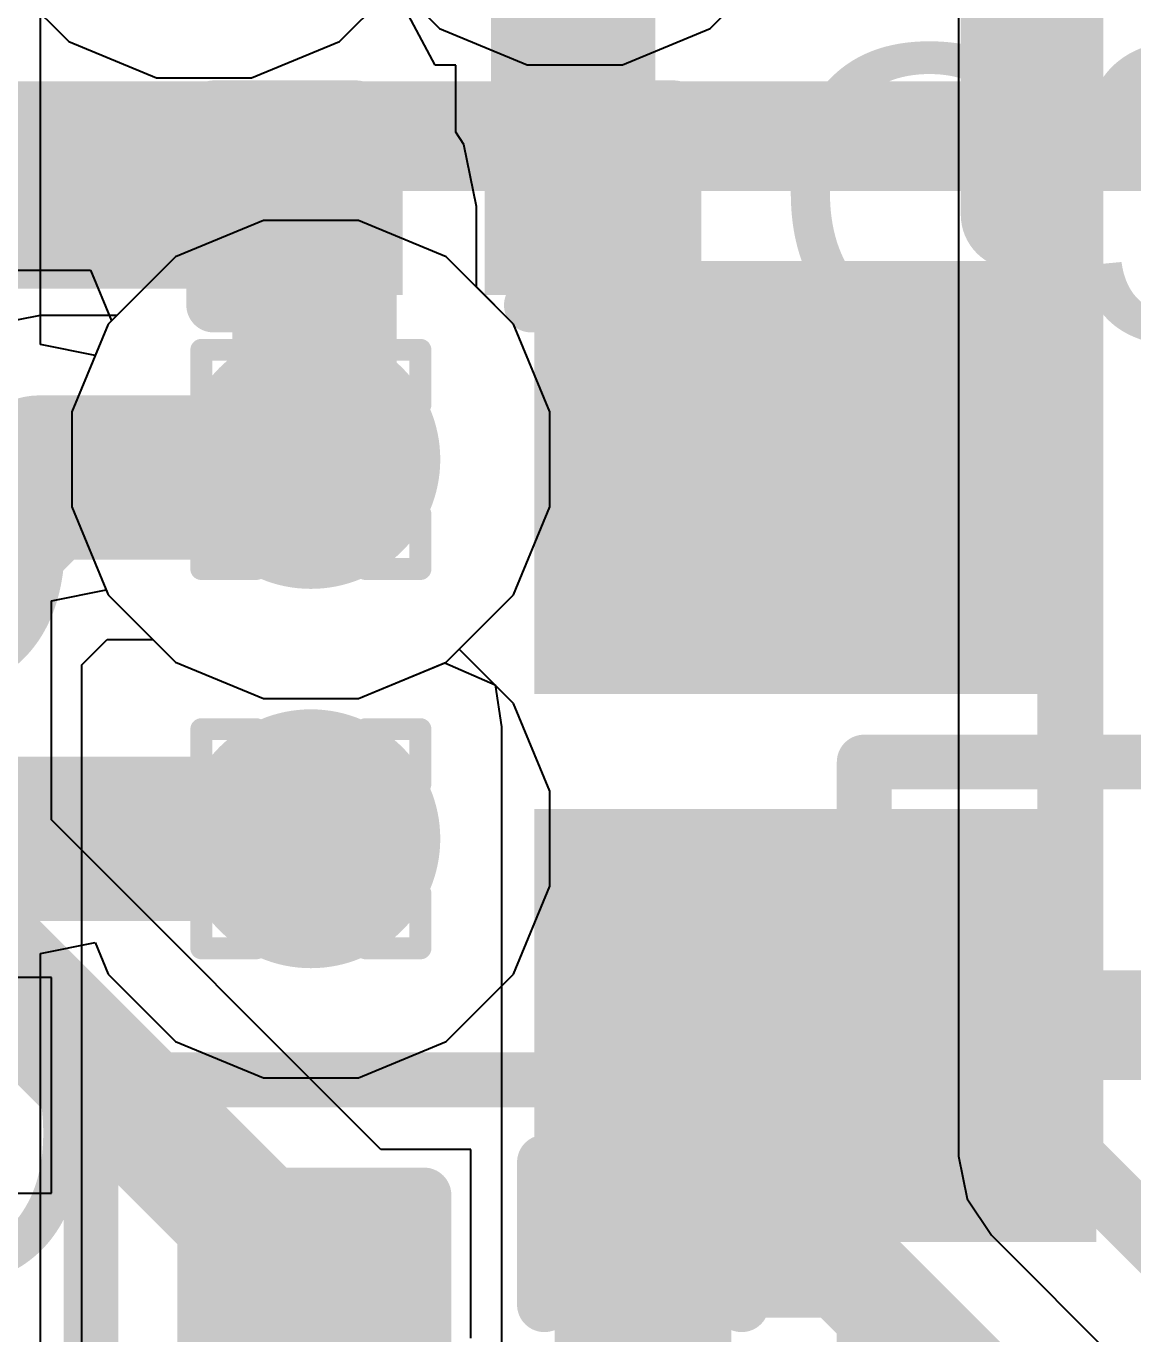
# Model space of a CAD drawing. Header units: inches. Extents: x -6 to 328, y -6 to 90.
# Drawn here: x 27.489 to 30.055, y 23.074 to 26.105 of the extents above; entities that cross this region are included whole.
import ezdxf

# ---------------------------------------------------------------- set-up
doc = ezdxf.new("R2010")
doc.units = ezdxf.units.IN
for name, color, linetype in [('Bottom Layer', 5, 'Continuous'), ('Bottom Overlay', 54, 'Continuous'), ('Bottom Paste', 16, 'Continuous'), ('Bottom Solder', 6, 'Continuous'), ('Designators', 56, 'Continuous'), ('Drill Drawing', 1, 'Continuous'), ('GND', 76, 'Continuous'), ('PWR', 16, 'Continuous'), ('Top Layer', 1, 'Continuous'), ('Top Overlay', 2, 'Continuous'), ('Top Paste', 8, 'Continuous'), ('Top Solder', 216, 'Continuous'), ('Via Holes', 16, 'Continuous')]:
    doc.layers.add(name, color=color, linetype=linetype)
doc.styles.add('Arial', font='', dxfattribs={"height": 0.2})
doc.styles.get('Arial').set_extended_font_data('Arial')

# ---------------------------------------------------------------- blocks, each defined once
blk = doc.blocks.new('R___0201_15')
at = {"layer": 'Top Layer'}
for points in [[(-0.41, 0.185), (-0.14, 0.185), (-0.14, -0.185), (-0.41, -0.185)], [(0.14, 0.185), (0.41, 0.185), (0.41, -0.185), (0.14, -0.185)]]:
    blk.add_hatch(color=1, dxfattribs=at).paths.add_polyline_path(points)
at = {"layer": 'Top Paste'}
for points in [[(-0.41, 0.185), (-0.14, 0.185), (-0.14, -0.185), (-0.41, -0.185)], [(0.14, 0.185), (0.41, 0.185), (0.41, -0.185), (0.14, -0.185)]]:
    blk.add_hatch(color=8, dxfattribs=at).paths.add_polyline_path(points)
at = {"layer": 'Top Solder'}
for points in [[(-0.465, 0.24), (-0.085, 0.24), (-0.085, -0.24), (-0.465, -0.24)], [(0.085, 0.24), (0.465, 0.24), (0.465, -0.24), (0.085, -0.24)]]:
    blk.add_hatch(color=216, dxfattribs=at).paths.add_polyline_path(points)
at = {"layer": 'Top Overlay'}
for points in [[(0.4826, 0.254, 0.127, 0.127, 0), (-0.4826, 0.254, 0.127, 0.127, 0)], [(-0.4826, -0.254, 0.127, 0.127, 0), (-0.4826, 0.254, 0.127, 0.127, 0)], [(0.4826, -0.254, 0.127, 0.127, 0), (0.4826, 0.254, 0.127, 0.127, 0)], [(0.4826, -0.254, 0.127, 0.127, 0), (-0.4826, -0.254, 0.127, 0.127, 0)]]:
    blk.add_lwpolyline(points, format="xyseb", dxfattribs=at)
for points in [[(-0.5143, 0.254, 0.0635, 0.0635, 1), (-0.4508, 0.254, 0.0635, 0.0635, 1)], [(-0.5143, 0.254, 0.0635, 0.0635, 1), (-0.4508, 0.254, 0.0635, 0.0635, 1)], [(0.4508, 0.254, 0.0635, 0.0635, 1), (0.5143, 0.254, 0.0635, 0.0635, 1)], [(0.4508, 0.254, 0.0635, 0.0635, 1), (0.5143, 0.254, 0.0635, 0.0635, 1)], [(-0.5143, -0.254, 0.0635, 0.0635, 1), (-0.4508, -0.254, 0.0635, 0.0635, 1)], [(-0.5143, -0.254, 0.0635, 0.0635, 1), (-0.4508, -0.254, 0.0635, 0.0635, 1)], [(0.4508, -0.254, 0.0635, 0.0635, 1), (0.5143, -0.254, 0.0635, 0.0635, 1)], [(0.4508, -0.254, 0.0635, 0.0635, 1), (0.5143, -0.254, 0.0635, 0.0635, 1)]]:
    blk.add_lwpolyline(points, format="xyseb", close=True, dxfattribs=at)
blk = doc.blocks.new('M55_7013242R_B_49')
at = {"layer": 'Bottom Layer'}
for points in [[(-9.925, -2.2), (-9.125, -2.2), (-9.125, -3.3), (-9.925, -3.3)], [(-8.655, -2.2), (-7.855, -2.2), (-7.855, -3.3), (-8.655, -3.3)]]:
    blk.add_hatch(color=5, dxfattribs=at).paths.add_polyline_path(points)
at = {"layer": 'Bottom Paste'}
for points in [[(-9.925, -2.2), (-9.125, -2.2), (-9.125, -3.3), (-9.925, -3.3)], [(-8.655, -2.2), (-7.855, -2.2), (-7.855, -3.3), (-8.655, -3.3)]]:
    blk.add_hatch(color=16, dxfattribs=at).paths.add_polyline_path(points)
at = {"layer": 'Bottom Solder'}
for points in [[(-10.0266, -2.0984), (-9.0234, -2.0984), (-9.0234, -3.4016), (-10.0266, -3.4016)], [(-8.7566, -2.0984), (-7.7534, -2.0984), (-7.7534, -3.4016), (-8.7566, -3.4016)]]:
    blk.add_hatch(color=6, dxfattribs=at).paths.add_polyline_path(points)
at = {"layer": 'Bottom Overlay'}
blk.add_lwpolyline([(-10.1346, -2.286, 0.254, 0.254, 0), (-11.2014, -2.286, 0.254, 0.254, 0)], format="xyseb", dxfattribs=at)
blk.add_lwpolyline([(-10.1981, -2.286, 0.127, 0.127, 1), (-10.0711, -2.286, 0.127, 0.127, 1)], format="xyseb", close=True, dxfattribs=at)
blk = doc.blocks.new('CAP_0201_61')
at = {"layer": 'Top Layer'}
for points in [[(-0.45, 0.15), (-0.15, 0.15), (-0.15, -0.15), (-0.45, -0.15)], [(0.15, 0.15), (0.45, 0.15), (0.45, -0.15), (0.15, -0.15)]]:
    blk.add_hatch(color=1, dxfattribs=at).paths.add_polyline_path(points)
at = {"layer": 'Top Paste'}
for points in [[(-0.45, 0.15), (-0.15, 0.15), (-0.15, -0.15), (-0.45, -0.15)], [(0.15, 0.15), (0.45, 0.15), (0.45, -0.15), (0.15, -0.15)]]:
    blk.add_hatch(color=8, dxfattribs=at).paths.add_polyline_path(points)
at = {"layer": 'Top Solder'}
for points in [[(-0.505, 0.205), (-0.095, 0.205), (-0.095, -0.205), (-0.505, -0.205)], [(0.095, 0.205), (0.505, 0.205), (0.505, -0.205), (0.095, -0.205)]]:
    blk.add_hatch(color=216, dxfattribs=at).paths.add_polyline_path(points)
at = {"layer": 'Top Overlay'}
for points in [[(-0.5334, -0.2286, 0.127, 0.127, 0), (-0.5334, 0.2286, 0.127, 0.127, 0)], [(-0.5334, 0.2286, 0.127, 0.127, 0), (-0.2032, 0.2286, 0.127, 0.127, 0)], [(0.2032, 0.2286, 0.127, 0.127, 0), (0.5334, 0.2286, 0.127, 0.127, 0)], [(0.5334, -0.2286, 0.127, 0.127, 0), (0.5334, 0.2286, 0.127, 0.127, 0)], [(-0.5334, -0.2286, 0.127, 0.127, 0), (-0.2032, -0.2286, 0.127, 0.127, 0)], [(0.2032, -0.2286, 0.127, 0.127, 0), (0.5334, -0.2286, 0.127, 0.127, 0)]]:
    blk.add_lwpolyline(points, format="xyseb", dxfattribs=at)
for points in [[(-0.5651, 0.2286, 0.0635, 0.0635, 1), (-0.5016, 0.2286, 0.0635, 0.0635, 1)], [(-0.5651, 0.2286, 0.0635, 0.0635, 1), (-0.5016, 0.2286, 0.0635, 0.0635, 1)], [(-0.2349, 0.2286, 0.0635, 0.0635, 1), (-0.1714, 0.2286, 0.0635, 0.0635, 1)], [(0.1714, 0.2286, 0.0635, 0.0635, 1), (0.2349, 0.2286, 0.0635, 0.0635, 1)], [(0.5016, 0.2286, 0.0635, 0.0635, 1), (0.5651, 0.2286, 0.0635, 0.0635, 1)], [(0.5016, 0.2286, 0.0635, 0.0635, 1), (0.5651, 0.2286, 0.0635, 0.0635, 1)], [(-0.5651, -0.2286, 0.0635, 0.0635, 1), (-0.5016, -0.2286, 0.0635, 0.0635, 1)], [(-0.5651, -0.2286, 0.0635, 0.0635, 1), (-0.5016, -0.2286, 0.0635, 0.0635, 1)], [(-0.2349, -0.2286, 0.0635, 0.0635, 1), (-0.1714, -0.2286, 0.0635, 0.0635, 1)], [(0.1714, -0.2286, 0.0635, 0.0635, 1), (0.2349, -0.2286, 0.0635, 0.0635, 1)], [(0.5016, -0.2286, 0.0635, 0.0635, 1), (0.5651, -0.2286, 0.0635, 0.0635, 1)], [(0.5016, -0.2286, 0.0635, 0.0635, 1), (0.5651, -0.2286, 0.0635, 0.0635, 1)]]:
    blk.add_lwpolyline(points, format="xyseb", close=True, dxfattribs=at)
blk = doc.blocks.new('CAP_0201_64')
at = {"layer": 'Top Layer'}
for points in [[(-0.45, 0.15), (-0.15, 0.15), (-0.15, -0.15), (-0.45, -0.15)], [(0.15, 0.15), (0.45, 0.15), (0.45, -0.15), (0.15, -0.15)]]:
    blk.add_hatch(color=1, dxfattribs=at).paths.add_polyline_path(points)
at = {"layer": 'Top Paste'}
for points in [[(-0.45, 0.15), (-0.15, 0.15), (-0.15, -0.15), (-0.45, -0.15)], [(0.15, 0.15), (0.45, 0.15), (0.45, -0.15), (0.15, -0.15)]]:
    blk.add_hatch(color=8, dxfattribs=at).paths.add_polyline_path(points)
at = {"layer": 'Top Solder'}
for points in [[(-0.505, 0.205), (-0.095, 0.205), (-0.095, -0.205), (-0.505, -0.205)], [(0.095, 0.205), (0.505, 0.205), (0.505, -0.205), (0.095, -0.205)]]:
    blk.add_hatch(color=216, dxfattribs=at).paths.add_polyline_path(points)
at = {"layer": 'Top Overlay'}
for points in [[(-0.5334, 0.2286, 0.127, 0.127, 0), (-0.5334, -0.2286, 0.127, 0.127, 0)], [(-0.5334, 0.2286, 0.127, 0.127, 0), (-0.2032, 0.2286, 0.127, 0.127, 0)], [(0.2032, 0.2286, 0.127, 0.127, 0), (0.5334, 0.2286, 0.127, 0.127, 0)], [(0.5334, 0.2286, 0.127, 0.127, 0), (0.5334, -0.2286, 0.127, 0.127, 0)], [(-0.5334, -0.2286, 0.127, 0.127, 0), (-0.2032, -0.2286, 0.127, 0.127, 0)], [(0.2032, -0.2286, 0.127, 0.127, 0), (0.5334, -0.2286, 0.127, 0.127, 0)]]:
    blk.add_lwpolyline(points, format="xyseb", dxfattribs=at)
for points in [[(-0.5651, 0.2286, 0.0635, 0.0635, 1), (-0.5016, 0.2286, 0.0635, 0.0635, 1)], [(-0.5651, 0.2286, 0.0635, 0.0635, 1), (-0.5016, 0.2286, 0.0635, 0.0635, 1)], [(-0.2349, 0.2286, 0.0635, 0.0635, 1), (-0.1714, 0.2286, 0.0635, 0.0635, 1)], [(0.1714, 0.2286, 0.0635, 0.0635, 1), (0.2349, 0.2286, 0.0635, 0.0635, 1)], [(0.5016, 0.2286, 0.0635, 0.0635, 1), (0.5651, 0.2286, 0.0635, 0.0635, 1)], [(0.5016, 0.2286, 0.0635, 0.0635, 1), (0.5651, 0.2286, 0.0635, 0.0635, 1)], [(-0.5651, -0.2286, 0.0635, 0.0635, 1), (-0.5016, -0.2286, 0.0635, 0.0635, 1)], [(-0.5651, -0.2286, 0.0635, 0.0635, 1), (-0.5016, -0.2286, 0.0635, 0.0635, 1)], [(-0.2349, -0.2286, 0.0635, 0.0635, 1), (-0.1714, -0.2286, 0.0635, 0.0635, 1)], [(0.1714, -0.2286, 0.0635, 0.0635, 1), (0.2349, -0.2286, 0.0635, 0.0635, 1)], [(0.5016, -0.2286, 0.0635, 0.0635, 1), (0.5651, -0.2286, 0.0635, 0.0635, 1)], [(0.5016, -0.2286, 0.0635, 0.0635, 1), (0.5651, -0.2286, 0.0635, 0.0635, 1)]]:
    blk.add_lwpolyline(points, format="xyseb", close=True, dxfattribs=at)

msp = doc.modelspace()

# ---------------------------------------------------------------- hatches: boundary and pattern name
at = {"layer": 'Bottom Layer'}
h = msp.add_hatch(color=5, dxfattribs=at)
edge = h.paths.add_edge_path()
edge.add_arc((28.1493, 25.1004), 0.3, 0, 360)
h = msp.add_hatch(color=5, dxfattribs=at)
edge = h.paths.add_edge_path()
edge.add_arc((28.1493, 24.2212), 0.3, 0, 360)
at = {"layer": 'GND'}
h = msp.add_hatch(color=76, dxfattribs=at)
edge = h.paths.add_edge_path()
edge.add_arc((28.1493, 25.1004), 0.3, 0, 360)
h = msp.add_hatch(color=76, dxfattribs=at)
edge = h.paths.add_edge_path()
edge.add_arc((28.1493, 24.2212), 0.3, 0, 360)
at = {"layer": 'PWR'}
h = msp.add_hatch(color=16, dxfattribs=at)
edge = h.paths.add_edge_path()
edge.add_arc((28.1493, 25.1004), 0.3, 0, 360)
h = msp.add_hatch(color=16, dxfattribs=at)
edge = h.paths.add_edge_path()
edge.add_arc((28.1493, 24.2212), 0.3, 0, 360)
at = {"layer": 'Top Layer'}
h = msp.add_hatch(color=1, dxfattribs=at)
edge = h.paths.add_edge_path()
edge.add_arc((28.1493, 25.1004), 0.3, 0, 360)
h = msp.add_hatch(color=1, dxfattribs=at)
edge = h.paths.add_edge_path()
edge.add_arc((28.1493, 24.2212), 0.3, 0, 360)
at = {"layer": 'Via Holes'}
h = msp.add_hatch(color=7, dxfattribs=at)
edge = h.paths.add_edge_path()
edge.add_arc((28.1493, 25.1004), 0.15, 0, 360)
h = msp.add_hatch(color=7, dxfattribs=at)
edge = h.paths.add_edge_path()
edge.add_arc((28.1493, 24.2212), 0.15, 0, 360)

# ---------------------------------------------------------------- linework, layer by layer
at = {"layer": 'Bottom Layer'}
for p, q in [((27.2841, 25.539), (27.6385, 25.539)), ((27.6385, 25.539), (27.6871, 25.4217)), ((27.6796, 25.4142), (27.5953, 25.2106)), ((27.6871, 25.4217), (27.6796, 25.4142)), ((27.5953, 25.2106), (27.5953, 24.9902)), ((27.5953, 24.9902), (27.6796, 24.7866)), ((27.6796, 24.7866), (27.8355, 24.6307)), ((27.8355, 24.6307), (28.0391, 24.5464)), ((28.2595, 24.5464), (28.4596, 24.6293)), ((28.4596, 24.6293), (28.5766, 24.5783)), ((28.5766, 24.5783), (28.5912, 24.4807)), ((28.0391, 24.5464), (28.2595, 24.5464)), ((28.5912, 24.4807), (28.5912, 24.3663)), ((28.5912, 24.3663), (28.5912, 24.3663)), ((28.5912, 24.3663), (28.5912, 23.2107)), ((28.5912, 23.2107), (28.5912, 23.2107)), ((28.5912, 23.2107), (28.5912, 23.0963)), ((28.5912, 23.0963), (28.5912, 23.0963)), ((28.5912, 23.0963), (28.5912, 21.9407))]:
    msp.add_line(p, q, dxfattribs=at)
for points in [[(27.2841, 25.8498, 0.254, 0.254, 0), (31.6482, 25.8498, 0.254, 0.254, 0)], [(26.6391, 24.2212, 0.381, 0.381, 0), (28.1493, 24.2212, 0.381, 0.381, 0)], [(29.319, 23.7885, 0.254, 0.254, 0), (29.3199, 23.7894, 0.254, 0.254, 0)], [(29.3199, 23.7894, 0.254, 0.254, 0), (31.053, 23.7894, 0.254, 0.254, 0)]]:
    msp.add_lwpolyline(points, format="xyseb", dxfattribs=at)
for points in [[(28.054, 24.2212, 0.1905, 0.1905, 1), (28.2445, 24.2212, 0.1905, 0.1905, 1)], [(29.2555, 23.7885, 0.127, 0.127, 1), (29.3825, 23.7885, 0.127, 0.127, 1)], [(29.2564, 23.7894, 0.127, 0.127, 1), (29.3834, 23.7894, 0.127, 0.127, 1)], [(29.2564, 23.7894, 0.127, 0.127, 1), (29.3834, 23.7894, 0.127, 0.127, 1)]]:
    msp.add_lwpolyline(points, format="xyseb", close=True, dxfattribs=at)
at = {"layer": 'Drill Drawing'}
for points in [[(27.8953, 25.2274, 0.0508, 0.0508, 0), (27.8953, 25.3544, 0.0508, 0.0508, 0)], [(27.8953, 25.3544, 0.0508, 0.0508, 0), (28.0223, 25.3544, 0.0508, 0.0508, 0)], [(28.0223, 25.3544, 0.0508, 0.0508, 0), (28.1493, 25.2274, 0.0508, 0.0508, 0)], [(28.1493, 25.2274, 0.0508, 0.0508, 0), (28.2763, 25.3544, 0.0508, 0.0508, 0)], [(28.2763, 25.3544, 0.0508, 0.0508, 0), (28.4033, 25.3544, 0.0508, 0.0508, 0)], [(28.4033, 25.2274, 0.0508, 0.0508, 0), (28.4033, 25.3544, 0.0508, 0.0508, 0)], [(27.8953, 25.2274, 0.0508, 0.0508, 0), (28.0223, 25.1004, 0.0508, 0.0508, 0)], [(28.2763, 25.1004, 0.0508, 0.0508, 0), (28.4033, 25.2274, 0.0508, 0.0508, 0)], [(27.8953, 24.9734, 0.0508, 0.0508, 0), (28.0223, 25.1004, 0.0508, 0.0508, 0)], [(28.2763, 25.1004, 0.0508, 0.0508, 0), (28.4033, 24.9734, 0.0508, 0.0508, 0)], [(27.8953, 24.8464, 0.0508, 0.0508, 0), (27.8953, 24.9734, 0.0508, 0.0508, 0)], [(28.0223, 24.8464, 0.0508, 0.0508, 0), (28.1493, 24.9734, 0.0508, 0.0508, 0)], [(28.1493, 24.9734, 0.0508, 0.0508, 0), (28.2763, 24.8464, 0.0508, 0.0508, 0)], [(28.4033, 24.8464, 0.0508, 0.0508, 0), (28.4033, 24.9734, 0.0508, 0.0508, 0)], [(27.8953, 24.8464, 0.0508, 0.0508, 0), (28.0223, 24.8464, 0.0508, 0.0508, 0)], [(28.2763, 24.8464, 0.0508, 0.0508, 0), (28.4033, 24.8464, 0.0508, 0.0508, 0)], [(27.8953, 24.3482, 0.0508, 0.0508, 0), (27.8953, 24.4752, 0.0508, 0.0508, 0)], [(27.8953, 24.4752, 0.0508, 0.0508, 0), (28.0223, 24.4752, 0.0508, 0.0508, 0)], [(28.0223, 24.4752, 0.0508, 0.0508, 0), (28.1493, 24.3482, 0.0508, 0.0508, 0)], [(28.1493, 24.3482, 0.0508, 0.0508, 0), (28.2763, 24.4752, 0.0508, 0.0508, 0)], [(28.2763, 24.4752, 0.0508, 0.0508, 0), (28.4033, 24.4752, 0.0508, 0.0508, 0)], [(28.4033, 24.3482, 0.0508, 0.0508, 0), (28.4033, 24.4752, 0.0508, 0.0508, 0)], [(27.8953, 24.3482, 0.0508, 0.0508, 0), (28.0223, 24.2212, 0.0508, 0.0508, 0)], [(28.2763, 24.2212, 0.0508, 0.0508, 0), (28.4033, 24.3482, 0.0508, 0.0508, 0)], [(27.8953, 24.0942, 0.0508, 0.0508, 0), (28.0223, 24.2212, 0.0508, 0.0508, 0)], [(28.2763, 24.2212, 0.0508, 0.0508, 0), (28.4033, 24.0942, 0.0508, 0.0508, 0)], [(27.8953, 23.9672, 0.0508, 0.0508, 0), (27.8953, 24.0942, 0.0508, 0.0508, 0)], [(28.0223, 23.9672, 0.0508, 0.0508, 0), (28.1493, 24.0942, 0.0508, 0.0508, 0)], [(28.1493, 24.0942, 0.0508, 0.0508, 0), (28.2763, 23.9672, 0.0508, 0.0508, 0)], [(28.4033, 23.9672, 0.0508, 0.0508, 0), (28.4033, 24.0942, 0.0508, 0.0508, 0)], [(27.8953, 23.9672, 0.0508, 0.0508, 0), (28.0223, 23.9672, 0.0508, 0.0508, 0)], [(28.2763, 23.9672, 0.0508, 0.0508, 0), (28.4033, 23.9672, 0.0508, 0.0508, 0)]]:
    msp.add_lwpolyline(points, format="xyseb", dxfattribs=at)
for points in [[(27.8826, 25.3544, 0.0254, 0.0254, 1), (27.908, 25.3544, 0.0254, 0.0254, 1)], [(27.8826, 25.3544, 0.0254, 0.0254, 1), (27.908, 25.3544, 0.0254, 0.0254, 1)], [(28.0096, 25.3544, 0.0254, 0.0254, 1), (28.035, 25.3544, 0.0254, 0.0254, 1)], [(28.0096, 25.3544, 0.0254, 0.0254, 1), (28.035, 25.3544, 0.0254, 0.0254, 1)], [(28.2636, 25.3544, 0.0254, 0.0254, 1), (28.289, 25.3544, 0.0254, 0.0254, 1)], [(28.2636, 25.3544, 0.0254, 0.0254, 1), (28.289, 25.3544, 0.0254, 0.0254, 1)], [(28.3906, 25.3544, 0.0254, 0.0254, 1), (28.416, 25.3544, 0.0254, 0.0254, 1)], [(28.3906, 25.3544, 0.0254, 0.0254, 1), (28.416, 25.3544, 0.0254, 0.0254, 1)], [(27.8826, 25.2274, 0.0254, 0.0254, 1), (27.908, 25.2274, 0.0254, 0.0254, 1)], [(27.8826, 25.2274, 0.0254, 0.0254, 1), (27.908, 25.2274, 0.0254, 0.0254, 1)], [(28.1366, 25.2274, 0.0254, 0.0254, 1), (28.162, 25.2274, 0.0254, 0.0254, 1)], [(28.1366, 25.2274, 0.0254, 0.0254, 1), (28.162, 25.2274, 0.0254, 0.0254, 1)], [(28.3906, 25.2274, 0.0254, 0.0254, 1), (28.416, 25.2274, 0.0254, 0.0254, 1)], [(28.3906, 25.2274, 0.0254, 0.0254, 1), (28.416, 25.2274, 0.0254, 0.0254, 1)], [(28.0096, 25.1004, 0.0254, 0.0254, 1), (28.035, 25.1004, 0.0254, 0.0254, 1)], [(28.0096, 25.1004, 0.0254, 0.0254, 1), (28.035, 25.1004, 0.0254, 0.0254, 1)], [(28.2636, 25.1004, 0.0254, 0.0254, 1), (28.289, 25.1004, 0.0254, 0.0254, 1)], [(28.2636, 25.1004, 0.0254, 0.0254, 1), (28.289, 25.1004, 0.0254, 0.0254, 1)], [(27.8826, 24.9734, 0.0254, 0.0254, 1), (27.908, 24.9734, 0.0254, 0.0254, 1)], [(27.8826, 24.9734, 0.0254, 0.0254, 1), (27.908, 24.9734, 0.0254, 0.0254, 1)], [(28.1366, 24.9734, 0.0254, 0.0254, 1), (28.162, 24.9734, 0.0254, 0.0254, 1)], [(28.1366, 24.9734, 0.0254, 0.0254, 1), (28.162, 24.9734, 0.0254, 0.0254, 1)], [(28.3906, 24.9734, 0.0254, 0.0254, 1), (28.416, 24.9734, 0.0254, 0.0254, 1)], [(28.3906, 24.9734, 0.0254, 0.0254, 1), (28.416, 24.9734, 0.0254, 0.0254, 1)], [(27.8826, 24.8464, 0.0254, 0.0254, 1), (27.908, 24.8464, 0.0254, 0.0254, 1)], [(27.8826, 24.8464, 0.0254, 0.0254, 1), (27.908, 24.8464, 0.0254, 0.0254, 1)], [(28.0096, 24.8464, 0.0254, 0.0254, 1), (28.035, 24.8464, 0.0254, 0.0254, 1)], [(28.0096, 24.8464, 0.0254, 0.0254, 1), (28.035, 24.8464, 0.0254, 0.0254, 1)], [(28.2636, 24.8464, 0.0254, 0.0254, 1), (28.289, 24.8464, 0.0254, 0.0254, 1)], [(28.2636, 24.8464, 0.0254, 0.0254, 1), (28.289, 24.8464, 0.0254, 0.0254, 1)], [(28.3906, 24.8464, 0.0254, 0.0254, 1), (28.416, 24.8464, 0.0254, 0.0254, 1)], [(28.3906, 24.8464, 0.0254, 0.0254, 1), (28.416, 24.8464, 0.0254, 0.0254, 1)], [(27.8826, 24.4752, 0.0254, 0.0254, 1), (27.908, 24.4752, 0.0254, 0.0254, 1)], [(27.8826, 24.4752, 0.0254, 0.0254, 1), (27.908, 24.4752, 0.0254, 0.0254, 1)], [(28.0096, 24.4752, 0.0254, 0.0254, 1), (28.035, 24.4752, 0.0254, 0.0254, 1)], [(28.0096, 24.4752, 0.0254, 0.0254, 1), (28.035, 24.4752, 0.0254, 0.0254, 1)], [(28.2636, 24.4752, 0.0254, 0.0254, 1), (28.289, 24.4752, 0.0254, 0.0254, 1)], [(28.2636, 24.4752, 0.0254, 0.0254, 1), (28.289, 24.4752, 0.0254, 0.0254, 1)], [(28.3906, 24.4752, 0.0254, 0.0254, 1), (28.416, 24.4752, 0.0254, 0.0254, 1)], [(28.3906, 24.4752, 0.0254, 0.0254, 1), (28.416, 24.4752, 0.0254, 0.0254, 1)], [(27.8826, 24.3482, 0.0254, 0.0254, 1), (27.908, 24.3482, 0.0254, 0.0254, 1)], [(27.8826, 24.3482, 0.0254, 0.0254, 1), (27.908, 24.3482, 0.0254, 0.0254, 1)], [(28.1366, 24.3482, 0.0254, 0.0254, 1), (28.162, 24.3482, 0.0254, 0.0254, 1)], [(28.1366, 24.3482, 0.0254, 0.0254, 1), (28.162, 24.3482, 0.0254, 0.0254, 1)], [(28.3906, 24.3482, 0.0254, 0.0254, 1), (28.416, 24.3482, 0.0254, 0.0254, 1)], [(28.3906, 24.3482, 0.0254, 0.0254, 1), (28.416, 24.3482, 0.0254, 0.0254, 1)], [(28.0096, 24.2212, 0.0254, 0.0254, 1), (28.035, 24.2212, 0.0254, 0.0254, 1)], [(28.0096, 24.2212, 0.0254, 0.0254, 1), (28.035, 24.2212, 0.0254, 0.0254, 1)], [(28.2636, 24.2212, 0.0254, 0.0254, 1), (28.289, 24.2212, 0.0254, 0.0254, 1)], [(28.2636, 24.2212, 0.0254, 0.0254, 1), (28.289, 24.2212, 0.0254, 0.0254, 1)], [(27.8826, 24.0942, 0.0254, 0.0254, 1), (27.908, 24.0942, 0.0254, 0.0254, 1)], [(27.8826, 24.0942, 0.0254, 0.0254, 1), (27.908, 24.0942, 0.0254, 0.0254, 1)], [(28.1366, 24.0942, 0.0254, 0.0254, 1), (28.162, 24.0942, 0.0254, 0.0254, 1)], [(28.1366, 24.0942, 0.0254, 0.0254, 1), (28.162, 24.0942, 0.0254, 0.0254, 1)], [(28.3906, 24.0942, 0.0254, 0.0254, 1), (28.416, 24.0942, 0.0254, 0.0254, 1)], [(28.3906, 24.0942, 0.0254, 0.0254, 1), (28.416, 24.0942, 0.0254, 0.0254, 1)], [(27.8826, 23.9672, 0.0254, 0.0254, 1), (27.908, 23.9672, 0.0254, 0.0254, 1)], [(27.8826, 23.9672, 0.0254, 0.0254, 1), (27.908, 23.9672, 0.0254, 0.0254, 1)], [(28.0096, 23.9672, 0.0254, 0.0254, 1), (28.035, 23.9672, 0.0254, 0.0254, 1)], [(28.0096, 23.9672, 0.0254, 0.0254, 1), (28.035, 23.9672, 0.0254, 0.0254, 1)], [(28.2636, 23.9672, 0.0254, 0.0254, 1), (28.289, 23.9672, 0.0254, 0.0254, 1)], [(28.2636, 23.9672, 0.0254, 0.0254, 1), (28.289, 23.9672, 0.0254, 0.0254, 1)], [(28.3906, 23.9672, 0.0254, 0.0254, 1), (28.416, 23.9672, 0.0254, 0.0254, 1)], [(28.3906, 23.9672, 0.0254, 0.0254, 1), (28.416, 23.9672, 0.0254, 0.0254, 1)]]:
    msp.add_lwpolyline(points, format="xyseb", close=True, dxfattribs=at)
at = {"layer": 'GND'}
for p, q in [((27.4321, 26.2249), (27.5879, 26.069)), ((28.2156, 26.069), (28.3714, 26.2249)), ((27.5879, 26.069), (27.7916, 25.9847)), ((28.012, 25.9847), (28.2156, 26.069)), ((27.7916, 25.9847), (28.012, 25.9847)), ((28.0391, 25.6544), (27.8355, 25.5701)), ((28.2595, 25.6544), (28.0391, 25.6544)), ((28.4631, 25.5701), (28.2595, 25.6544)), ((27.8355, 25.5701), (27.6994, 25.434)), ((28.6189, 25.4142), (28.4631, 25.5701)), ((27.5214, 25.434), (27.3777, 25.4054)), ((27.6994, 25.434), (27.5214, 25.434)), ((28.7033, 25.2106), (28.6189, 25.4142)), ((28.7033, 24.9902), (28.7033, 25.2106)), ((28.6189, 24.7866), (28.7033, 24.9902)), ((28.4631, 24.6307), (28.6189, 24.7866)), ((27.6185, 24.6245), (27.677, 24.683)), ((27.677, 24.683), (27.7832, 24.683)), ((27.7832, 24.683), (27.8355, 24.6307)), ((27.6185, 21.318), (27.6185, 24.6245)), ((27.8355, 24.6307), (28.0391, 24.5464)), ((28.2595, 24.5464), (28.4631, 24.6307)), ((28.0391, 24.5464), (28.2595, 24.5464))]:
    msp.add_line(p, q, dxfattribs=at)
for points in [[(28.1074, 25.0585, 0.381, 0.381, 0), (28.1493, 25.1004, 0.381, 0.381, 0)], [(27.243, 24.78, 0.381, 0.381, 0), (27.5214, 25.0585, 0.381, 0.381, 0)], [(27.5214, 25.0585, 0.381, 0.381, 0), (28.1074, 25.0585, 0.381, 0.381, 0)]]:
    msp.add_lwpolyline(points, format="xyseb", dxfattribs=at)
for points in [[(28.054, 25.1004, 0.1905, 0.1905, 1), (28.2445, 25.1004, 0.1905, 0.1905, 1)], [(27.4262, 25.0585, 0.1905, 0.1905, 1), (27.6167, 25.0585, 0.1905, 0.1905, 1)], [(27.4262, 25.0585, 0.1905, 0.1905, 1), (27.6167, 25.0585, 0.1905, 0.1905, 1)], [(28.0121, 25.0585, 0.1905, 0.1905, 1), (28.2026, 25.0585, 0.1905, 0.1905, 1)], [(28.0121, 25.0585, 0.1905, 0.1905, 1), (28.2026, 25.0585, 0.1905, 0.1905, 1)]]:
    msp.add_lwpolyline(points, format="xyseb", close=True, dxfattribs=at)
at = {"layer": 'PWR'}
for p, q in [((27.5224, 25.3665), (27.5224, 27.7772)), ((28.2916, 26.2554), (28.4475, 26.0996)), ((29.0751, 26.0996), (29.231, 26.2554)), ((28.4475, 26.0996), (28.6511, 26.0152)), ((28.8715, 26.0152), (29.0751, 26.0996)), ((28.6511, 26.0152), (28.8715, 26.0152)), ((28.0391, 25.6544), (27.8355, 25.5701)), ((28.2595, 25.6544), (28.0391, 25.6544)), ((28.4631, 25.5701), (28.2595, 25.6544)), ((27.8355, 25.5701), (27.6796, 25.4142)), ((28.6189, 25.4142), (28.4631, 25.5701)), ((27.6796, 25.4142), (27.6494, 25.3412)), ((28.7033, 25.2106), (28.6189, 25.4142)), ((27.6494, 25.3412), (27.5224, 25.3665)), ((28.7033, 24.9902), (28.7033, 25.2106)), ((28.6189, 24.7866), (28.7033, 24.9902)), ((28.4932, 24.6608), (28.6189, 24.7866)), ((28.6189, 24.535), (28.4932, 24.6608)), ((28.7033, 24.3314), (28.6189, 24.535)), ((28.7033, 24.111), (28.7033, 24.3314)), ((28.6189, 23.9074), (28.7033, 24.111)), ((27.5224, 23.9552), (27.6494, 23.9804)), ((27.6494, 23.9804), (27.6796, 23.9074)), ((27.5224, 20.2767), (27.5224, 23.9552)), ((27.6796, 23.9074), (27.8355, 23.7516)), ((28.4631, 23.7516), (28.6189, 23.9074)), ((27.8355, 23.7516), (28.0391, 23.6672)), ((28.2595, 23.6672), (28.4631, 23.7516)), ((28.0391, 23.6672), (28.2595, 23.6672))]:
    msp.add_line(p, q, dxfattribs=at)
at = {"layer": 'Top Layer'}
for p, q in [((29.651, 28.4344), (29.651, 23.4855)), ((28.4375, 26.0146), (28.3696, 26.1416)), ((28.4852, 26.0146), (28.4375, 26.0146)), ((28.4852, 25.8592), (28.4852, 26.0146)), ((28.5043, 25.8305), (28.4852, 25.8592)), ((28.5329, 25.6868), (28.5043, 25.8305)), ((28.5329, 25.5003), (28.5329, 25.6868)), ((28.6189, 25.4142), (28.5329, 25.5003)), ((28.7033, 25.2106), (28.6189, 25.4142)), ((28.7033, 24.9902), (28.7033, 25.2106)), ((28.6189, 24.7866), (28.7033, 24.9902)), ((27.5478, 24.773), (27.6748, 24.7983)), ((27.6748, 24.7983), (27.6796, 24.7866)), ((27.5478, 24.2647), (27.5478, 24.773)), ((27.6796, 24.7866), (27.8355, 24.6307)), ((28.4631, 24.6307), (28.6189, 24.7866)), ((27.8355, 24.6307), (28.0391, 24.5464)), ((28.2595, 24.5464), (28.4631, 24.6307)), ((28.0391, 24.5464), (28.2595, 24.5464)), ((28.3117, 23.5008), (27.5478, 24.2647)), ((27.5478, 23.8998), (24.3018, 23.8998)), ((27.5478, 23.3998), (27.5478, 23.8998)), ((28.5202, 23.5008), (28.3117, 23.5008)), ((28.5202, 23.0633), (28.5202, 23.5008)), ((29.651, 23.4855), (29.6707, 23.3864)), ((24.3018, 23.3998), (27.5478, 23.3998)), ((29.6707, 23.3864), (29.7269, 23.3024)), ((29.7269, 23.3024), (30.9556, 22.0737))]:
    msp.add_line(p, q, dxfattribs=at)
for points in [[(29.91, 23.4855, 0.1524, 0.1524, 0), (29.91, 28.5417, 0.1524, 0.1524, 0)], [(28.7574, 25.6868, 0.381, 0.381, 0), (28.7574, 26.5716, 0.381, 0.381, 0)], [(25.92, 25.6868, 0.381, 0.381, 0), (28.1574, 25.6868, 0.381, 0.381, 0)], [(28.1574, 25.1085, 0.381, 0.381, 0), (28.1574, 25.6868, 0.381, 0.381, 0)], [(27.2721, 24.0642, 0.3048, 0.3048, 0), (28.1248, 23.2116, 0.3048, 0.3048, 0)], [(29.91, 23.4855, 0.1524, 0.1524, 0), (31.2146, 22.1809, 0.1524, 0.1524, 0)], [(28.1248, 23.2054, 0.3048, 0.3048, 0), (28.1248, 23.2116, 0.3048, 0.3048, 0)], [(28.9194, 23.238, 0.254, 0.254, 0), (29.3842, 23.238, 0.254, 0.254, 0)], [(29.3842, 23.238, 0.254, 0.254, 0), (30.411, 22.2112, 0.254, 0.254, 0)]]:
    msp.add_lwpolyline(points, format="xyseb", dxfattribs=at)
for points in [[(28.0621, 25.6868, 0.1905, 0.1905, 1), (28.2526, 25.6868, 0.1905, 0.1905, 1)], [(28.0621, 25.6868, 0.1905, 0.1905, 1), (28.2526, 25.6868, 0.1905, 0.1905, 1)], [(28.6621, 25.6868, 0.1905, 0.1905, 1), (28.8526, 25.6868, 0.1905, 0.1905, 1)], [(28.0621, 25.1085, 0.1905, 0.1905, 1), (28.2526, 25.1085, 0.1905, 0.1905, 1)], [(29.8719, 23.4855, 0.0762, 0.0762, 1), (29.9481, 23.4855, 0.0762, 0.0762, 1)], [(29.8719, 23.4855, 0.0762, 0.0762, 1), (29.9481, 23.4855, 0.0762, 0.0762, 1)], [(28.0486, 23.2116, 0.1524, 0.1524, 1), (28.201, 23.2116, 0.1524, 0.1524, 1)], [(28.0486, 23.2116, 0.1524, 0.1524, 1), (28.201, 23.2116, 0.1524, 0.1524, 1)], [(28.0486, 23.2054, 0.1524, 0.1524, 1), (28.201, 23.2054, 0.1524, 0.1524, 1)], [(28.8559, 23.238, 0.127, 0.127, 1), (28.9829, 23.238, 0.127, 0.127, 1)], [(29.3207, 23.238, 0.127, 0.127, 1), (29.4477, 23.238, 0.127, 0.127, 1)], [(29.3207, 23.238, 0.127, 0.127, 1), (29.4477, 23.238, 0.127, 0.127, 1)]]:
    msp.add_lwpolyline(points, format="xyseb", close=True, dxfattribs=at)
at = {"layer": 'Top Overlay'}
for points in [[(29.4321, 24.399, 0.127, 0.127, 0), (33.6287, 24.399, 0.127, 0.127, 0)], [(29.4321, 23.6624, 0.127, 0.127, 0), (29.4321, 24.399, 0.127, 0.127, 0)], [(27.6394, 23.6624, 0.127, 0.127, 0), (29.4321, 23.6624, 0.127, 0.127, 0)], [(27.6394, 20.9446, 0.127, 0.127, 0), (27.6394, 23.6624, 0.127, 0.127, 0)], [(29.4321, 20.9446, 0.127, 0.127, 0), (29.4321, 23.6624, 0.127, 0.127, 0)]]:
    msp.add_lwpolyline(points, format="xyseb", dxfattribs=at)
for points in [[(29.4004, 24.399, 0.0635, 0.0635, 1), (29.4639, 24.399, 0.0635, 0.0635, 1)], [(29.4004, 24.399, 0.0635, 0.0635, 1), (29.4639, 24.399, 0.0635, 0.0635, 1)], [(27.6076, 23.6624, 0.0635, 0.0635, 1), (27.6711, 23.6624, 0.0635, 0.0635, 1)], [(27.6076, 23.6624, 0.0635, 0.0635, 1), (27.6711, 23.6624, 0.0635, 0.0635, 1)], [(29.4004, 23.6624, 0.0635, 0.0635, 1), (29.4639, 23.6624, 0.0635, 0.0635, 1)], [(29.4004, 23.6624, 0.0635, 0.0635, 1), (29.4639, 23.6624, 0.0635, 0.0635, 1)], [(29.4004, 23.6624, 0.0635, 0.0635, 1), (29.4639, 23.6624, 0.0635, 0.0635, 1)]]:
    msp.add_lwpolyline(points, format="xyseb", close=True, dxfattribs=at)

# ---------------------------------------------------------------- block references
for name, p, rotation in [('M55_7013242R_B_49', (32.069, 15.5335), 270), ('CAP_0201_64', (28.9194, 22.938), 90), ('R___0201_15', (28.1574, 22.913), 270)]:
    msp.add_blockref(name, p, dxfattribs=dict(rotation=rotation))
msp.add_blockref('CAP_0201_61', (28.4574, 25.6868))

# ---------------------------------------------------------------- texts
at = {"layer": 'Bottom Overlay', "style": 'Arial', "text_generation_flag": 2}
for s, p in [('C17', (27.6278, 24.5644)), ('C14', (27.6682, 23.1926))]:
    msp.add_text(s, height=0.6858, dxfattribs=at).set_placement(p)
at = {"layer": 'Designators', "style": 'Arial'}
msp.add_text('C39', height=0.6858, dxfattribs=at).set_placement((29.2133, 25.3736))

doc.saveas('drawing.dxf')
